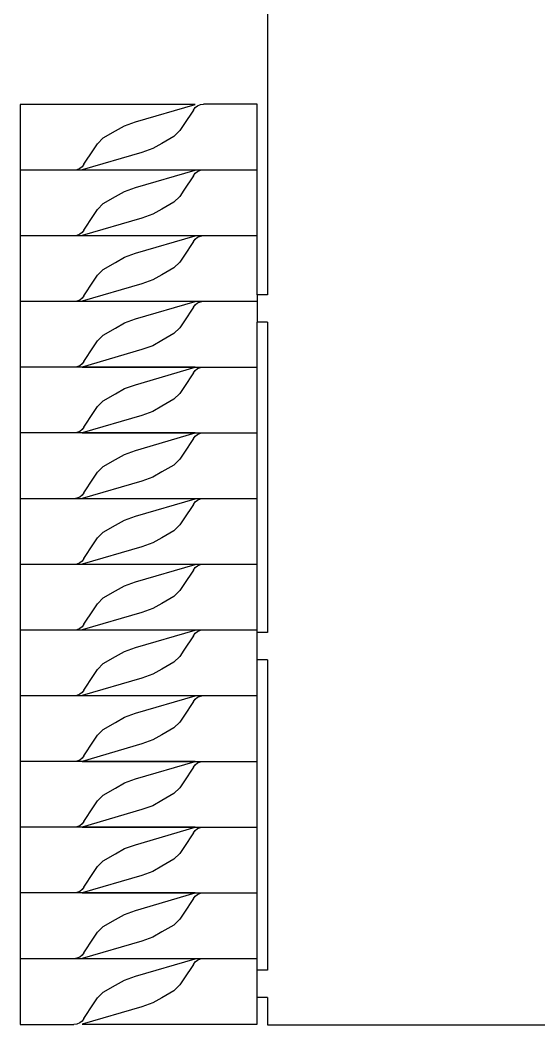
# Model space of a CAD drawing. Header units: inches. Extents: x 0.5 to 30.3, y 0.5 to 37.2.
# Drawn here: x 0.5 to 9.98, y 0.54 to 18.89 of the extents above; entities that cross this region are included whole.
import ezdxf

# ---------------------------------------------------------------- set-up
doc = ezdxf.new("R2010")
doc.units = ezdxf.units.IN
doc.header["$MEASUREMENT"] = 0
doc.layers.get('0').update_dxf_attribs({"color": 13, "true_color": 0xff5454})

msp = doc.modelspace()

# ---------------------------------------------------------------- linework, layer by layer
for p, q in [((5.023, 19.543, 0.013), (5.023, 13.876, 0.013)), ((0.503, 17.352, 0.001), (0.503, 16.152, 0.001)), ((3.703, 17.352, 0.001), (0.503, 17.352, 0.001)), ((2.612, 17.034, 0.001), (3.703, 17.352, 0.001)), ((3.669, 17.249, 0.013), (3.496, 16.983, 0.013)), ((3.669, 17.249, 0.013), (3.703, 17.294, 0.013)), ((3.703, 17.294, 0.013), (3.747, 17.327, 0.013)), ((3.747, 17.327, 0.013), (3.798, 17.349, 0.013)), ((3.798, 17.349, 0.013), (3.853, 17.356, 0.013)), ((4.836, 17.356, 0.013), (3.853, 17.356, 0.013)), ((4.836, 16.156, 0.013), (4.836, 17.356, 0.013)), ((2.244, 16.868, 0.001), (2.408, 16.962, 0.001)), ((2.408, 16.962, 0.001), (2.612, 17.034, 0.001)), ((3.496, 16.983, 0.013), (3.422, 16.873, 0.013)), ((1.916, 16.635, 0.001), (2.023, 16.74, 0.001)), ((2.023, 16.74, 0.001), (2.244, 16.868, 0.001)), ((3.315, 16.767, 0.013), (3.095, 16.64, 0.013)), ((3.422, 16.873, 0.013), (3.315, 16.767, 0.013)), ((1.669, 16.258, 0.001), (1.842, 16.525, 0.001)), ((1.842, 16.525, 0.001), (1.916, 16.635, 0.001)), ((2.93, 16.546, 0.013), (2.726, 16.474, 0.013)), ((3.095, 16.64, 0.013), (2.93, 16.546, 0.013)), ((2.726, 16.474, 0.013), (1.636, 16.156, 0.013)), ((0.503, 16.152, 0.001), (0.503, 14.952, 0.001)), ((1.485, 16.152, 0.001), (0.503, 16.152, 0.001)), ((1.54, 16.159, 0.001), (1.485, 16.152, 0.001)), ((3.703, 16.152, 0.001), (1.485, 16.152, 0.001)), ((1.592, 16.18, 0.001), (1.54, 16.159, 0.001)), ((1.636, 16.214, 0.001), (1.592, 16.18, 0.001)), ((1.669, 16.258, 0.001), (1.636, 16.214, 0.001)), ((1.636, 16.156, 0.013), (3.853, 16.156, 0.013)), ((2.612, 15.834, 0.001), (3.703, 16.152, 0.001)), ((3.747, 16.127, 0.013), (3.798, 16.149, 0.013)), ((3.798, 16.149, 0.013), (3.853, 16.156, 0.013)), ((3.853, 16.156, 0.013), (4.836, 16.156, 0.013)), ((4.836, 14.956, 0.013), (4.836, 16.156, 0.013)), ((3.669, 16.049, 0.013), (3.496, 15.783, 0.013)), ((3.669, 16.049, 0.013), (3.703, 16.094, 0.013)), ((3.703, 16.094, 0.013), (3.747, 16.127, 0.013)), ((2.408, 15.762, 0.001), (2.612, 15.834, 0.001)), ((3.496, 15.783, 0.013), (3.422, 15.673, 0.013)), ((2.023, 15.54, 0.001), (2.244, 15.668, 0.001)), ((2.244, 15.668, 0.001), (2.408, 15.762, 0.001)), ((3.422, 15.673, 0.013), (3.315, 15.567, 0.013)), ((1.842, 15.325, 0.001), (1.916, 15.435, 0.001)), ((1.916, 15.435, 0.001), (2.023, 15.54, 0.001)), ((3.095, 15.44, 0.013), (2.93, 15.346, 0.013)), ((3.315, 15.567, 0.013), (3.095, 15.44, 0.013)), ((2.726, 15.274, 0.013), (1.636, 14.956, 0.013)), ((1.669, 15.058, 0.001), (1.842, 15.325, 0.001)), ((2.93, 15.346, 0.013), (2.726, 15.274, 0.013)), ((1.669, 15.058, 0.001), (1.636, 15.014, 0.001)), ((1.485, 14.952, 0.001), (0.503, 14.952, 0.001)), ((0.503, 14.952, 0.001), (0.503, 13.752, 0.001)), ((1.54, 14.959, 0.001), (1.485, 14.952, 0.001)), ((3.703, 14.952, 0.001), (1.485, 14.952, 0.001)), ((1.592, 14.98, 0.001), (1.54, 14.959, 0.001)), ((1.636, 15.014, 0.001), (1.592, 14.98, 0.001)), ((1.636, 14.956, 0.013), (3.853, 14.956, 0.013)), ((2.612, 14.634, 0.001), (3.703, 14.952, 0.001)), ((3.669, 14.849, 0.013), (3.703, 14.894, 0.013)), ((3.703, 14.894, 0.013), (3.747, 14.927, 0.013)), ((3.747, 14.927, 0.013), (3.798, 14.949, 0.013)), ((3.798, 14.949, 0.013), (3.853, 14.956, 0.013)), ((3.853, 14.956, 0.013), (4.836, 14.956, 0.013)), ((4.836, 13.876, 0.013), (4.836, 14.956, 0.013)), ((3.669, 14.849, 0.013), (3.496, 14.583, 0.013)), ((2.244, 14.468, 0.001), (2.408, 14.562, 0.001)), ((2.408, 14.562, 0.001), (2.612, 14.634, 0.001)), ((3.496, 14.583, 0.013), (3.422, 14.473, 0.013)), ((1.916, 14.235, 0.001), (2.023, 14.34, 0.001)), ((2.023, 14.34, 0.001), (2.244, 14.468, 0.001)), ((3.315, 14.367, 0.013), (3.095, 14.24, 0.013)), ((3.422, 14.473, 0.013), (3.315, 14.367, 0.013)), ((1.842, 14.125, 0.001), (1.916, 14.235, 0.001)), ((2.93, 14.146, 0.013), (2.726, 14.074, 0.013)), ((3.095, 14.24, 0.013), (2.93, 14.146, 0.013)), ((2.726, 14.074, 0.013), (1.636, 13.756, 0.013)), ((1.669, 13.858, 0.001), (1.842, 14.125, 0.001)), ((1.592, 13.78, 0.001), (1.54, 13.759, 0.001)), ((1.636, 13.814, 0.001), (1.592, 13.78, 0.001)), ((1.669, 13.858, 0.001), (1.636, 13.814, 0.001)), ((4.836, 13.876, 0.013), (4.836, 13.756, 0.013)), ((5.023, 13.876, 0.013), (4.836, 13.876, 0.013)), ((0.503, 13.752, 0.001), (0.503, 12.552, 0.001)), ((1.485, 13.752, 0.001), (0.503, 13.752, 0.001)), ((1.54, 13.759, 0.001), (1.485, 13.752, 0.001)), ((3.703, 13.752, 0.001), (1.485, 13.752, 0.001)), ((1.636, 13.756, 0.013), (3.853, 13.756, 0.013)), ((2.612, 13.434, 0.001), (3.703, 13.752, 0.001)), ((3.669, 13.649, 0.013), (3.496, 13.383, 0.013)), ((3.669, 13.649, 0.013), (3.703, 13.694, 0.013)), ((3.703, 13.694, 0.013), (3.747, 13.727, 0.013)), ((3.747, 13.727, 0.013), (3.798, 13.749, 0.013)), ((3.798, 13.749, 0.013), (3.853, 13.756, 0.013)), ((3.853, 13.756, 0.013), (4.836, 13.756, 0.013)), ((4.836, 13.756, 0.013), (4.836, 13.376, 0.013)), ((2.408, 13.362, 0.001), (2.612, 13.434, 0.001)), ((2.023, 13.14, 0.001), (2.244, 13.268, 0.001)), ((2.244, 13.268, 0.001), (2.408, 13.362, 0.001)), ((3.422, 13.273, 0.013), (3.315, 13.167, 0.013)), ((3.496, 13.383, 0.013), (3.422, 13.273, 0.013)), ((4.836, 12.556, 0.013), (4.836, 13.376, 0.013)), ((5.023, 13.376, 0.013), (4.836, 13.376, 0.013)), ((5.023, 13.376, 0.013), (5.023, 7.71, 0.013)), ((1.842, 12.925, 0.001), (1.916, 13.035, 0.001)), ((1.916, 13.035, 0.001), (2.023, 13.14, 0.001)), ((3.095, 13.04, 0.013), (2.93, 12.946, 0.013)), ((3.315, 13.167, 0.013), (3.095, 13.04, 0.013)), ((2.726, 12.874, 0.013), (1.636, 12.556, 0.013)), ((1.669, 12.658, 0.001), (1.842, 12.925, 0.001)), ((2.93, 12.946, 0.013), (2.726, 12.874, 0.013)), ((0.503, 12.552, 0.001), (0.503, 11.352, 0.001)), ((1.485, 12.552, 0.001), (0.503, 12.552, 0.001)), ((1.54, 12.559, 0.001), (1.485, 12.552, 0.001)), ((3.703, 12.552, 0.001), (1.485, 12.552, 0.001)), ((1.592, 12.58, 0.001), (1.54, 12.559, 0.001)), ((1.636, 12.614, 0.001), (1.592, 12.58, 0.001)), ((1.669, 12.658, 0.001), (1.636, 12.614, 0.001)), ((1.636, 12.556, 0.013), (3.853, 12.556, 0.013)), ((2.612, 12.234, 0.001), (3.703, 12.552, 0.001)), ((3.669, 12.449, 0.013), (3.703, 12.494, 0.013)), ((3.703, 12.494, 0.013), (3.747, 12.527, 0.013)), ((3.747, 12.527, 0.013), (3.798, 12.549, 0.013)), ((3.798, 12.549, 0.013), (3.853, 12.556, 0.013)), ((3.853, 12.556, 0.013), (4.836, 12.556, 0.013)), ((4.836, 11.356, 0.013), (4.836, 12.556, 0.013)), ((3.669, 12.449, 0.013), (3.496, 12.183, 0.013)), ((2.244, 12.068, 0.001), (2.408, 12.162, 0.001)), ((2.408, 12.162, 0.001), (2.612, 12.234, 0.001)), ((3.496, 12.183, 0.013), (3.422, 12.073, 0.013)), ((1.916, 11.835, 0.001), (2.023, 11.94, 0.001)), ((2.023, 11.94, 0.001), (2.244, 12.068, 0.001)), ((3.315, 11.967, 0.013), (3.095, 11.84, 0.013)), ((3.422, 12.073, 0.013), (3.315, 11.967, 0.013)), ((1.842, 11.725, 0.001), (1.916, 11.835, 0.001)), ((2.93, 11.746, 0.013), (2.726, 11.674, 0.013)), ((3.095, 11.84, 0.013), (2.93, 11.746, 0.013)), ((2.726, 11.674, 0.013), (1.636, 11.356, 0.013)), ((1.669, 11.458, 0.001), (1.842, 11.725, 0.001)), ((1.592, 11.38, 0.001), (1.54, 11.359, 0.001)), ((1.636, 11.414, 0.001), (1.592, 11.38, 0.001)), ((1.669, 11.458, 0.001), (1.636, 11.414, 0.001)), ((1.485, 11.352, 0.001), (0.503, 11.352, 0.001)), ((0.503, 11.352, 0.001), (0.503, 10.152, 0.001)), ((1.54, 11.359, 0.001), (1.485, 11.352, 0.001)), ((3.703, 11.352, 0.001), (1.485, 11.352, 0.001)), ((1.636, 11.356, 0.013), (3.853, 11.356, 0.013)), ((2.612, 11.034, 0.001), (3.703, 11.352, 0.001)), ((3.669, 11.249, 0.013), (3.496, 10.983, 0.013)), ((3.669, 11.249, 0.013), (3.703, 11.294, 0.013)), ((3.703, 11.294, 0.013), (3.747, 11.327, 0.013)), ((3.747, 11.327, 0.013), (3.798, 11.349, 0.013)), ((3.798, 11.349, 0.013), (3.853, 11.356, 0.013)), ((3.853, 11.356, 0.013), (4.836, 11.356, 0.013)), ((4.836, 10.156, 0.013), (4.836, 11.356, 0.013)), ((2.408, 10.962, 0.001), (2.612, 11.034, 0.001)), ((2.023, 10.74, 0.001), (2.244, 10.868, 0.001)), ((2.244, 10.868, 0.001), (2.408, 10.962, 0.001)), ((3.422, 10.873, 0.013), (3.315, 10.767, 0.013)), ((3.496, 10.983, 0.013), (3.422, 10.873, 0.013)), ((1.916, 10.635, 0.001), (2.023, 10.74, 0.001)), ((3.315, 10.767, 0.013), (3.095, 10.64, 0.013)), ((2.726, 10.474, 0.013), (1.636, 10.156, 0.013)), ((1.669, 10.258, 0.001), (1.842, 10.525, 0.001)), ((1.842, 10.525, 0.001), (1.916, 10.635, 0.001)), ((2.93, 10.546, 0.013), (2.726, 10.474, 0.013)), ((3.095, 10.64, 0.013), (2.93, 10.546, 0.013)), ((0.503, 10.152, 0.001), (0.503, 8.952, 0.001)), ((1.485, 10.152, 0.001), (0.503, 10.152, 0.001)), ((1.54, 10.159, 0.001), (1.485, 10.152, 0.001)), ((3.703, 10.152, 0.001), (1.485, 10.152, 0.001)), ((1.592, 10.18, 0.001), (1.54, 10.159, 0.001)), ((1.636, 10.214, 0.001), (1.592, 10.18, 0.001)), ((1.669, 10.258, 0.001), (1.636, 10.214, 0.001)), ((1.636, 10.156, 0.013), (3.853, 10.156, 0.013)), ((2.612, 9.834, 0.001), (3.703, 10.152, 0.001)), ((3.669, 10.049, 0.013), (3.703, 10.094, 0.013)), ((3.703, 10.094, 0.013), (3.747, 10.127, 0.013)), ((3.747, 10.127, 0.013), (3.798, 10.149, 0.013)), ((3.798, 10.149, 0.013), (3.853, 10.156, 0.013)), ((3.853, 10.156, 0.013), (4.836, 10.156, 0.013)), ((4.836, 8.956, 0.013), (4.836, 10.156, 0.013)), ((3.669, 10.049, 0.013), (3.496, 9.783, 0.013)), ((2.244, 9.668, 0.001), (2.408, 9.762, 0.001)), ((2.408, 9.762, 0.001), (2.612, 9.834, 0.001)), ((3.496, 9.783, 0.013), (3.422, 9.673, 0.013)), ((2.023, 9.54, 0.001), (2.244, 9.668, 0.001)), ((3.315, 9.567, 0.013), (3.095, 9.44, 0.013)), ((3.422, 9.673, 0.013), (3.315, 9.567, 0.013)), ((1.842, 9.325, 0.001), (1.916, 9.435, 0.001)), ((1.916, 9.435, 0.001), (2.023, 9.54, 0.001)), ((3.095, 9.44, 0.013), (2.93, 9.346, 0.013)), ((2.726, 9.274, 0.013), (1.636, 8.956, 0.013)), ((1.669, 9.058, 0.001), (1.842, 9.325, 0.001)), ((2.93, 9.346, 0.013), (2.726, 9.274, 0.013)), ((1.636, 9.014, 0.001), (1.592, 8.98, 0.001)), ((1.669, 9.058, 0.001), (1.636, 9.014, 0.001)), ((1.485, 8.952, 0.001), (0.503, 8.952, 0.001)), ((0.503, 8.952, 0.001), (0.503, 7.752, 0.001)), ((1.54, 8.959, 0.001), (1.485, 8.952, 0.001)), ((3.703, 8.952, 0.001), (1.485, 8.952, 0.001)), ((1.592, 8.98, 0.001), (1.54, 8.959, 0.001)), ((1.636, 8.956, 0.013), (3.853, 8.956, 0.013)), ((2.612, 8.634, 0.001), (3.703, 8.952, 0.001)), ((3.669, 8.849, 0.013), (3.496, 8.583, 0.013)), ((3.669, 8.849, 0.013), (3.703, 8.894, 0.013)), ((3.703, 8.894, 0.013), (3.747, 8.927, 0.013)), ((3.747, 8.927, 0.013), (3.798, 8.949, 0.013)), ((3.798, 8.949, 0.013), (3.853, 8.956, 0.013)), ((3.853, 8.956, 0.013), (4.836, 8.956, 0.013)), ((4.836, 7.756, 0.013), (4.836, 8.956, 0.013)), ((2.408, 8.562, 0.001), (2.612, 8.634, 0.001)), ((2.023, 8.34, 0.001), (2.244, 8.468, 0.001)), ((2.244, 8.468, 0.001), (2.408, 8.562, 0.001)), ((3.422, 8.473, 0.013), (3.315, 8.367, 0.013)), ((3.496, 8.583, 0.013), (3.422, 8.473, 0.013)), ((1.916, 8.235, 0.001), (2.023, 8.34, 0.001)), ((3.315, 8.367, 0.013), (3.095, 8.24, 0.013)), ((2.726, 8.074, 0.013), (1.636, 7.756, 0.013)), ((1.669, 7.858, 0.001), (1.842, 8.125, 0.001)), ((1.842, 8.125, 0.001), (1.916, 8.235, 0.001)), ((2.93, 8.146, 0.013), (2.726, 8.074, 0.013)), ((3.095, 8.24, 0.013), (2.93, 8.146, 0.013)), ((0.503, 7.752, 0.001), (0.503, 6.552, 0.001)), ((1.485, 7.752, 0.001), (0.503, 7.752, 0.001)), ((1.54, 7.759, 0.001), (1.485, 7.752, 0.001)), ((3.703, 7.752, 0.001), (1.485, 7.752, 0.001)), ((1.592, 7.78, 0.001), (1.54, 7.759, 0.001)), ((1.636, 7.814, 0.001), (1.592, 7.78, 0.001)), ((1.669, 7.858, 0.001), (1.636, 7.814, 0.001)), ((1.636, 7.756, 0.013), (3.853, 7.756, 0.013)), ((2.612, 7.434, 0.001), (3.703, 7.752, 0.001)), ((3.703, 7.694, 0.013), (3.747, 7.727, 0.013)), ((3.747, 7.727, 0.013), (3.798, 7.749, 0.013)), ((3.798, 7.749, 0.013), (3.853, 7.756, 0.013)), ((3.853, 7.756, 0.013), (4.836, 7.756, 0.013)), ((4.836, 7.71, 0.013), (4.836, 7.756, 0.013)), ((4.836, 7.21, 0.013), (4.836, 7.71, 0.013)), ((5.023, 7.71, 0.013), (4.836, 7.71, 0.013)), ((3.669, 7.649, 0.013), (3.496, 7.383, 0.013)), ((3.669, 7.649, 0.013), (3.703, 7.694, 0.013)), ((2.244, 7.268, 0.001), (2.408, 7.362, 0.001)), ((2.408, 7.362, 0.001), (2.612, 7.434, 0.001)), ((3.496, 7.383, 0.013), (3.422, 7.273, 0.013)), ((2.023, 7.14, 0.001), (2.244, 7.268, 0.001)), ((3.315, 7.167, 0.013), (3.095, 7.04, 0.013)), ((3.422, 7.273, 0.013), (3.315, 7.167, 0.013)), ((4.836, 6.556, 0.013), (4.836, 7.21, 0.013)), ((5.023, 7.21, 0.013), (4.836, 7.21, 0.013)), ((5.023, 7.21, 0.013), (5.023, 1.543, 0.013)), ((1.842, 6.925, 0.001), (1.916, 7.035, 0.001)), ((1.916, 7.035, 0.001), (2.023, 7.14, 0.001)), ((3.095, 7.04, 0.013), (2.93, 6.946, 0.013)), ((2.726, 6.874, 0.013), (1.636, 6.556, 0.013)), ((1.669, 6.658, 0.001), (1.842, 6.925, 0.001)), ((2.93, 6.946, 0.013), (2.726, 6.874, 0.013)), ((1.636, 6.614, 0.001), (1.592, 6.58, 0.001)), ((1.669, 6.658, 0.001), (1.636, 6.614, 0.001)), ((0.503, 6.552, 0.001), (0.503, 5.352, 0.001)), ((1.485, 6.552, 0.001), (0.503, 6.552, 0.001)), ((1.54, 6.559, 0.001), (1.485, 6.552, 0.001)), ((3.703, 6.552, 0.001), (1.485, 6.552, 0.001)), ((1.592, 6.58, 0.001), (1.54, 6.559, 0.001)), ((1.636, 6.556, 0.013), (3.853, 6.556, 0.013)), ((2.612, 6.234, 0.001), (3.703, 6.552, 0.001)), ((3.669, 6.449, 0.013), (3.496, 6.183, 0.013)), ((3.669, 6.449, 0.013), (3.703, 6.494, 0.013)), ((3.703, 6.494, 0.013), (3.747, 6.527, 0.013)), ((3.747, 6.527, 0.013), (3.798, 6.549, 0.013)), ((3.798, 6.549, 0.013), (3.853, 6.556, 0.013)), ((3.853, 6.556, 0.013), (4.836, 6.556, 0.013)), ((4.836, 5.356, 0.013), (4.836, 6.556, 0.013)), ((2.023, 5.94, 0.001), (2.244, 6.068, 0.001)), ((2.244, 6.068, 0.001), (2.408, 6.162, 0.001)), ((2.408, 6.162, 0.001), (2.612, 6.234, 0.001)), ((3.422, 6.073, 0.013), (3.315, 5.967, 0.013)), ((3.496, 6.183, 0.013), (3.422, 6.073, 0.013)), ((1.916, 5.835, 0.001), (2.023, 5.94, 0.001)), ((3.315, 5.967, 0.013), (3.095, 5.84, 0.013)), ((1.669, 5.458, 0.001), (1.842, 5.725, 0.001)), ((1.842, 5.725, 0.001), (1.916, 5.835, 0.001)), ((2.93, 5.746, 0.013), (2.726, 5.674, 0.013)), ((3.095, 5.84, 0.013), (2.93, 5.746, 0.013)), ((2.726, 5.674, 0.013), (1.636, 5.356, 0.013)), ((1.485, 5.352, 0.001), (0.503, 5.352, 0.001)), ((0.503, 5.352, 0.001), (0.503, 4.152, 0.001)), ((1.54, 5.359, 0.001), (1.485, 5.352, 0.001)), ((3.703, 5.352, 0.001), (1.485, 5.352, 0.001)), ((1.592, 5.38, 0.001), (1.54, 5.359, 0.001)), ((1.636, 5.414, 0.001), (1.592, 5.38, 0.001)), ((1.669, 5.458, 0.001), (1.636, 5.414, 0.001)), ((1.636, 5.356, 0.013), (3.853, 5.356, 0.013)), ((2.612, 5.034, 0.001), (3.703, 5.352, 0.001)), ((3.703, 5.294, 0.013), (3.747, 5.327, 0.013)), ((3.747, 5.327, 0.013), (3.798, 5.349, 0.013)), ((3.798, 5.349, 0.013), (3.853, 5.356, 0.013)), ((3.853, 5.356, 0.013), (4.836, 5.356, 0.013)), ((4.836, 4.156, 0.013), (4.836, 5.356, 0.013)), ((3.669, 5.249, 0.013), (3.496, 4.983, 0.013)), ((3.669, 5.249, 0.013), (3.703, 5.294, 0.013)), ((2.244, 4.868, 0.001), (2.408, 4.962, 0.001)), ((2.408, 4.962, 0.001), (2.612, 5.034, 0.001)), ((3.496, 4.983, 0.013), (3.422, 4.873, 0.013)), ((2.023, 4.74, 0.001), (2.244, 4.868, 0.001)), ((3.422, 4.873, 0.013), (3.315, 4.767, 0.013)), ((1.842, 4.525, 0.001), (1.916, 4.635, 0.001)), ((1.916, 4.635, 0.001), (2.023, 4.74, 0.001)), ((3.095, 4.64, 0.013), (2.93, 4.546, 0.013)), ((3.315, 4.767, 0.013), (3.095, 4.64, 0.013)), ((2.726, 4.474, 0.013), (1.636, 4.156, 0.013)), ((1.669, 4.258, 0.001), (1.842, 4.525, 0.001)), ((2.93, 4.546, 0.013), (2.726, 4.474, 0.013)), ((1.669, 4.258, 0.001), (1.636, 4.214, 0.001)), ((1.485, 4.152, 0.001), (0.503, 4.152, 0.001)), ((0.503, 4.152, 0.001), (0.503, 2.952, 0.001)), ((1.54, 4.159, 0.001), (1.485, 4.152, 0.001)), ((3.703, 4.152, 0.001), (1.485, 4.152, 0.001)), ((1.592, 4.18, 0.001), (1.54, 4.159, 0.001)), ((1.636, 4.214, 0.001), (1.592, 4.18, 0.001)), ((1.636, 4.156, 0.013), (3.853, 4.156, 0.013)), ((2.612, 3.834, 0.001), (3.703, 4.152, 0.001)), ((3.669, 4.049, 0.013), (3.496, 3.783, 0.013)), ((3.669, 4.049, 0.013), (3.703, 4.094, 0.013)), ((3.703, 4.094, 0.013), (3.747, 4.127, 0.013)), ((3.747, 4.127, 0.013), (3.798, 4.149, 0.013)), ((3.798, 4.149, 0.013), (3.853, 4.156, 0.013)), ((3.853, 4.156, 0.013), (4.836, 4.156, 0.013)), ((4.836, 2.956, 0.013), (4.836, 4.156, 0.013)), ((2.244, 3.668, 0.001), (2.408, 3.762, 0.001)), ((2.408, 3.762, 0.001), (2.612, 3.834, 0.001)), ((3.422, 3.673, 0.013), (3.315, 3.567, 0.013)), ((3.496, 3.783, 0.013), (3.422, 3.673, 0.013)), ((1.916, 3.435, 0.001), (2.023, 3.54, 0.001)), ((2.023, 3.54, 0.001), (2.244, 3.668, 0.001)), ((3.315, 3.567, 0.013), (3.095, 3.44, 0.013)), ((1.669, 3.058, 0.001), (1.842, 3.325, 0.001)), ((1.842, 3.325, 0.001), (1.916, 3.435, 0.001)), ((2.93, 3.346, 0.013), (2.726, 3.274, 0.013)), ((3.095, 3.44, 0.013), (2.93, 3.346, 0.013)), ((2.726, 3.274, 0.013), (1.636, 2.956, 0.013)), ((0.503, 2.952, 0.001), (0.503, 1.752, 0.001)), ((1.485, 2.952, 0.001), (0.503, 2.952, 0.001)), ((1.54, 2.959, 0.001), (1.485, 2.952, 0.001)), ((3.703, 2.952, 0.001), (1.485, 2.952, 0.001)), ((1.592, 2.98, 0.001), (1.54, 2.959, 0.001)), ((1.636, 3.014, 0.001), (1.592, 2.98, 0.001)), ((1.669, 3.058, 0.001), (1.636, 3.014, 0.001)), ((1.636, 2.956, 0.013), (3.853, 2.956, 0.013)), ((2.612, 2.634, 0.001), (3.703, 2.952, 0.001)), ((3.747, 2.927, 0.013), (3.798, 2.949, 0.013)), ((3.798, 2.949, 0.013), (3.853, 2.956, 0.013)), ((3.853, 2.956, 0.013), (4.836, 2.956, 0.013)), ((4.836, 1.756, 0.013), (4.836, 2.956, 0.013)), ((3.669, 2.849, 0.013), (3.496, 2.583, 0.013)), ((3.669, 2.849, 0.013), (3.703, 2.894, 0.013)), ((3.703, 2.894, 0.013), (3.747, 2.927, 0.013)), ((2.408, 2.562, 0.001), (2.612, 2.634, 0.001)), ((3.496, 2.583, 0.013), (3.422, 2.473, 0.013)), ((2.023, 2.34, 0.001), (2.244, 2.468, 0.001)), ((2.244, 2.468, 0.001), (2.408, 2.562, 0.001)), ((3.422, 2.473, 0.013), (3.315, 2.367, 0.013)), ((1.842, 2.125, 0.001), (1.916, 2.235, 0.001)), ((1.916, 2.235, 0.001), (2.023, 2.34, 0.001)), ((3.095, 2.24, 0.013), (2.93, 2.146, 0.013)), ((3.315, 2.367, 0.013), (3.095, 2.24, 0.013)), ((2.726, 2.074, 0.013), (1.636, 1.756, 0.013)), ((1.669, 1.858, 0.001), (1.842, 2.125, 0.001)), ((2.93, 2.146, 0.013), (2.726, 2.074, 0.013)), ((1.669, 1.858, 0.001), (1.636, 1.814, 0.001)), ((1.485, 1.752, 0.001), (0.503, 1.752, 0.001)), ((0.503, 1.752, 0.001), (0.503, 0.552, 0.001)), ((1.54, 1.759, 0.001), (1.485, 1.752, 0.001)), ((3.703, 1.752, 0.001), (1.485, 1.752, 0.001)), ((1.592, 1.78, 0.001), (1.54, 1.759, 0.001)), ((1.636, 1.814, 0.001), (1.592, 1.78, 0.001)), ((1.636, 1.756, 0.013), (3.853, 1.756, 0.013)), ((2.612, 1.434, 0.001), (3.703, 1.752, 0.001)), ((3.669, 1.649, 0.013), (3.703, 1.694, 0.013)), ((3.703, 1.694, 0.013), (3.747, 1.727, 0.013)), ((3.747, 1.727, 0.013), (3.798, 1.749, 0.013)), ((3.798, 1.749, 0.013), (3.853, 1.756, 0.013)), ((3.853, 1.756, 0.013), (4.836, 1.756, 0.013)), ((4.836, 1.543, 0.013), (4.836, 1.756, 0.013)), ((3.669, 1.649, 0.013), (3.496, 1.383, 0.013)), ((4.836, 1.043, 0.013), (4.836, 1.543, 0.013)), ((5.023, 1.543, 0.013), (4.836, 1.543, 0.013)), ((2.244, 1.268, 0.001), (2.408, 1.362, 0.001)), ((2.408, 1.362, 0.001), (2.612, 1.434, 0.001)), ((3.496, 1.383, 0.013), (3.422, 1.273, 0.013)), ((1.916, 1.035, 0.001), (2.023, 1.14, 0.001)), ((2.023, 1.14, 0.001), (2.244, 1.268, 0.001)), ((3.315, 1.167, 0.013), (3.095, 1.04, 0.013)), ((3.422, 1.273, 0.013), (3.315, 1.167, 0.013)), ((1.669, 0.658, 0.001), (1.842, 0.925, 0.001)), ((1.842, 0.925, 0.001), (1.916, 1.035, 0.001)), ((2.93, 0.946, 0.013), (2.726, 0.874, 0.013)), ((3.095, 1.04, 0.013), (2.93, 0.946, 0.013)), ((4.836, 0.556, 0.013), (4.836, 1.043, 0.013)), ((5.023, 1.043, 0.013), (4.836, 1.043, 0.013)), ((5.023, 1.043, 0.013), (5.023, 0.543, 0.013)), ((2.726, 0.874, 0.013), (1.636, 0.556, 0.013)), ((0.503, 0.552, 0.001), (1.485, 0.552, 0.001)), ((1.54, 0.559, 0.001), (1.485, 0.552, 0.001)), ((1.592, 0.58, 0.001), (1.54, 0.559, 0.001)), ((1.636, 0.614, 0.001), (1.592, 0.58, 0.001)), ((1.669, 0.658, 0.001), (1.636, 0.614, 0.001)), ((1.636, 0.556, 0.013), (4.836, 0.556, 0.013)), ((5.023, 0.543, 0.013), (10.273, 0.543, 0.013))]:
    msp.add_line(p, q)

doc.saveas('drawing.dxf')
